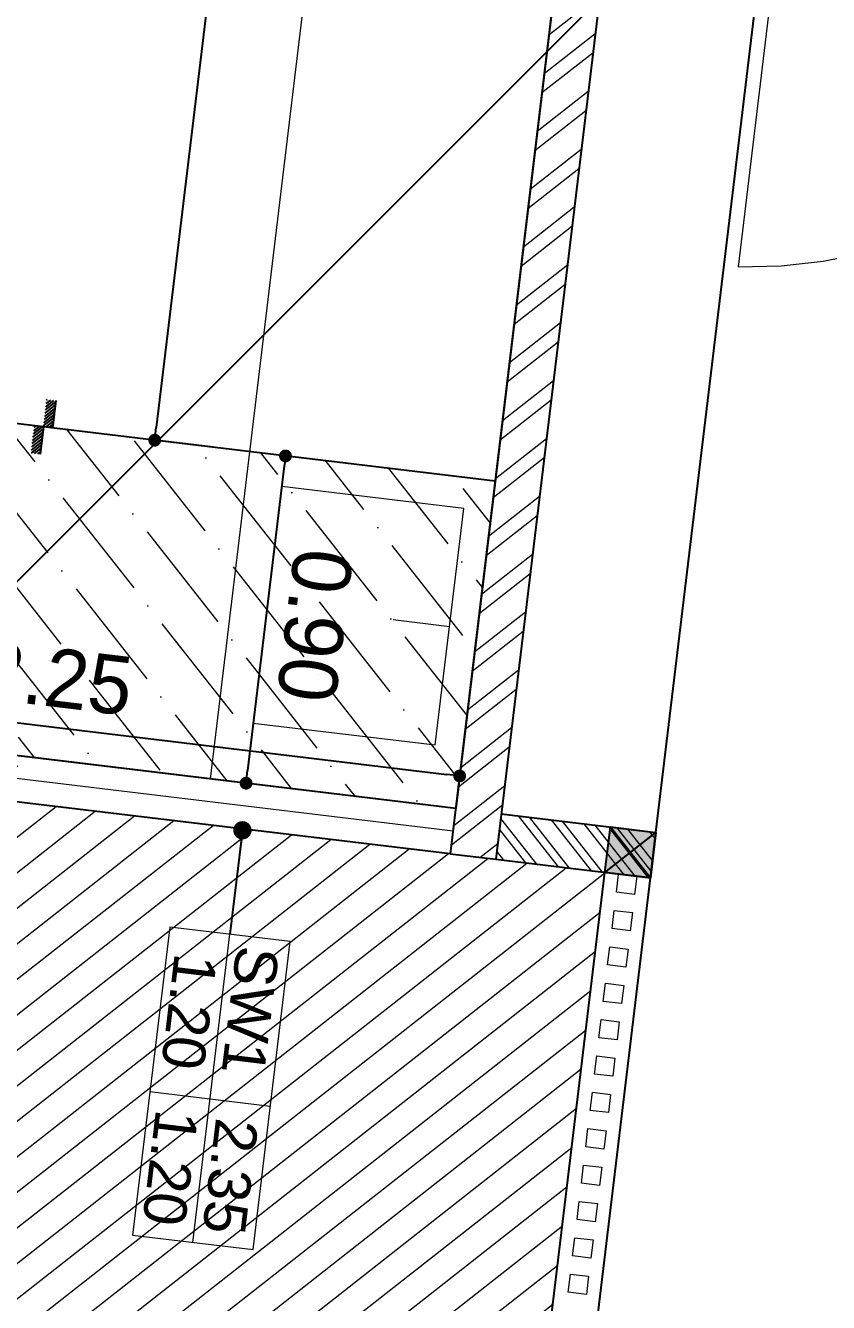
# Model space of a CAD drawing. Header units: metres. Extents: x 494 to 1845, y -666 to 1061.
# Drawn here: x 1551.0141 to 1551.0944, y 284.8779 to 285.0056 of the extents above; entities that cross this region are included whole.
import ezdxf
from ezdxf.enums import TextEntityAlignment as Align

# ---------------------------------------------------------------- set-up
doc = ezdxf.new("R2010")
doc.units = ezdxf.units.M
doc.header["$MEASUREMENT"] = 0
doc.linetypes.add('1', pattern=[0])
doc.linetypes.add('141011 - Typical Flr Plans -1 - 1.5 & 1-2 BHK_ Kolshet Namrata1$0$HIDDEN', pattern=[0.375, 0.25, -0.125])
doc.layers.get('Defpoints').update_dxf_attribs({"color": 12})
for name, color, linetype in [('A-AREA', 1, 'Continuous'), ('COLUMN', 1, 'Continuous'), ('TILE DROP', 180, '1'), ('VDA-WALL BELOW', 8, 'Continuous')]:
    doc.layers.add(name, color=color, linetype=linetype)
for name, color, linetype, lineweight in [('A-Wall Hatch', 8, 'Continuous', 9), ('DIMENSION', 8, 'Continuous', 5), ('VDA-DW TAGS', 4, 'Continuous', 9), ('VDA-FURNITURE', 8, 'Continuous', 13), ('VDA-HATCH', 8, 'Continuous', 9), ('VDA-WALL', 250, 'Continuous', 25), ('VDA-WINDOW', 5, 'Continuous', 9)]:
    doc.layers.add(name, color=color, linetype=linetype, lineweight=lineweight)
doc.styles.add('arial', font='arial.ttf', dxfattribs={"height": 0.3})
doc.styles.add('RS', font='GOTHIC.TTF')
doc.dimstyles.new('SMALL-1', dxfattribs={"dimtxt": 0.16, "dimasz": 0.035, "dimexe": 0, "dimexo": 0.1, "dimgap": 0.05, "dimtad": 1, "dimzin": 0, "dimdsep": 46, "dimtxsty": 'RS', "dimblk": 'DOT', "dimcen": 2.5, "dimclrd": 256, "dimclre": 256, "dimclrt": 5, "dimadec": 0, "dimazin": 0, "dimtfac": 1, "dimtdec": 3, "dimtofl": 0, "dimtmove": 0, "dimatfit": 3, "dimfxl": 0, "dimtolj": 1, "dimtzin": 0, "dimarcsym": 0})
pattern_1 = [(45, (1152.758408798573, 282.9493043231583), (-0.1104854345604985, 0.1104854345604985), [])]
pattern_2 = [(135.0000000000001, (-4.440892098500626e-16, 0.375), (-0.004419417382415919, -0.004419417382415927), [])]

# ---------------------------------------------------------------- blocks, each defined once
blk = doc.blocks.new('6555kkm')
at = {"lineweight": 30}
h = blk.add_hatch(color=5, dxfattribs=at)
h.dxf.hatch_style = 1
h.paths.add_polyline_path([(1152.883408798573, 282.9493043231583), (1152.758408798573, 282.9493043231583), (1152.758408798573, 283.0743043231584), (1152.883408798573, 283.0743043231584)])
h = blk.add_hatch()
h.set_pattern_fill('ANSI31', color=5, scale=1.250000000001137)
h.set_pattern_definition(pattern_1)
h.paths.add_polyline_path([(1152.758408798573, 283.0743043231584), (1152.883408798573, 283.0743043231584), (1152.883408798573, 282.9493043231583), (1152.758408798573, 282.9493043231583)])
h = blk.add_hatch()
h.set_pattern_fill('ANSI31', color=5, scale=1.250000000001137)
h.set_pattern_definition(pattern_1)
h.paths.add_polyline_path([(1152.758408798573, 283.0743043231584), (1152.883408798573, 283.0743043231584), (1152.883408798573, 282.9493043231583), (1152.758408798573, 282.9493043231583)])
at = {"layer": 'COLUMN', "color": 5, "lineweight": 25}
for p, q in [((1152.758408798573, 282.9493043231583), (1152.883408798573, 283.0743043231584)), ((1152.883408798573, 282.9493043231583), (1152.758408798573, 283.0743043231584))]:
    blk.add_line(p, q, dxfattribs=at)
blk.add_lwpolyline([(1152.758408798573, 283.0743043231584), (1152.883408798573, 283.0743043231584), (1152.883408798573, 282.9493043231583), (1152.758408798573, 282.9493043231583)], close=True, dxfattribs=at)
blk = doc.blocks.new('zw$417C')
at = {"layer": 'COLUMN', "color": 8, "lineweight": 30}
blk.add_blockref('6555kkm', (-1097.451029582545, -272.7117100724366, -9.3148006903752e-06), dxfattribs=at)
blk = doc.blocks.new('zw$9BC4')
at = {"layer": 'VDA-FURNITURE'}
blk.add_line((0.3249999999992728, 0), (0.3249999999992728, 0.1543660874788961), dxfattribs=at)
blk.add_lwpolyline([(0, 0), (0.6499999999985455, 0), (0.6499999999985455, 0.5000000000007274), (0, 0.5000000000007274)], close=True, dxfattribs=at)
blk = doc.blocks.new('_Dot')
at = {"color": 0, "linetype": 'ByBlock', "lineweight": -2}
blk.add_line((-0.5, 0), (-1, 0), dxfattribs=at)
at = {"color": 0, "linetype": 'ByBlock', "const_width": 0.5}
blk.add_lwpolyline([(-0.25, 0, 1), (0.25, 0, 1)], format="xyb", close=True, dxfattribs=at)
blk = doc.blocks.new('*D1122')
at = {"layer": 'Defpoints', "color": 0, "transparency": 16777216}
for p in [(-5.244999999672473, 4.574999988457023), (-2.375, 4.574999988457023), (-2.375, 4.314406018153022)]:
    blk.add_point(p, dxfattribs=at)
at = {"layer": 'DIMENSION', "lineweight": -2, "transparency": 16777216}
for p, q in [((-5.244999999672473, 4.474999988457023), (-5.244999999672473, 4.314406018153022)), ((-2.375, 4.474999988457023), (-2.375, 4.314406018153022)), ((-5.209999999672473, 4.314406018153022), (-2.41, 4.314406018153022))]:
    blk.add_line(p, q, dxfattribs=at)
at = {"layer": 'DIMENSION', "lineweight": -2, "transparency": 16777216, "xscale": 0.035, "yscale": 0.035, "zscale": 0.035, "rotation": 180}
blk.add_blockref('_Dot', (-5.244999999672473, 4.314406018153022), dxfattribs=at)
at = {"layer": 'DIMENSION', "lineweight": -2, "transparency": 16777216, "xscale": 0.035, "yscale": 0.035, "zscale": 0.035}
blk.add_blockref('_Dot', (-2.375, 4.314406018153022), dxfattribs=at)
at = {"layer": 'DIMENSION', "color": 5, "transparency": 16777216, "insert": (-3.809999999836236, 4.448430491300541), "char_height": 0.16, "attachment_point": 5, "style": 'RS'}
blk.add_mtext('\\A1;2.87', dxfattribs=at)
blk = doc.blocks.new('*D1123')
at = {"layer": 'Defpoints', "color": 0, "transparency": 16777216}
for p in [(-1.474999999999909, 4.673707728747956), (-2.375, 4.574999988457023), (-1.474999999999909, 4.574999988457023)]:
    blk.add_point(p, dxfattribs=at)
at = {"layer": 'DIMENSION', "lineweight": -2, "transparency": 16777216}
for p, q in [((-2.375, 4.673707728747956), (-2.375, 4.673707728747956)), ((-2.34, 4.673707728747956), (-1.509999999999909, 4.673707728747956)), ((-1.474999999999909, 4.673707728747956), (-1.474999999999909, 4.673707728747956))]:
    blk.add_line(p, q, dxfattribs=at)
at = {"layer": 'DIMENSION', "lineweight": -2, "transparency": 16777216, "xscale": 0.035, "yscale": 0.035, "zscale": 0.035, "rotation": 180}
blk.add_blockref('_Dot', (-2.375, 4.673707728747956), dxfattribs=at)
at = {"layer": 'DIMENSION', "lineweight": -2, "transparency": 16777216, "xscale": 0.035, "yscale": 0.035, "zscale": 0.035}
blk.add_blockref('_Dot', (-1.474999999999909, 4.673707728747956), dxfattribs=at)
at = {"layer": 'DIMENSION', "color": 5, "transparency": 16777216, "insert": (-1.924999998831481, 4.807732201895475), "char_height": 0.16, "attachment_point": 5, "style": 'RS'}
blk.add_mtext('\\A1;0.90', dxfattribs=at)
blk = doc.blocks.new('*D1125')
at = {"layer": 'Defpoints', "color": 0, "transparency": 16777216}
for p in [(-1.564220983723771, 5.250000000000057), (-1.474999999999909, 5.250000000000057), (-1.474999999999909, 3)]:
    blk.add_point(p, dxfattribs=at)
at = {"layer": 'DIMENSION', "lineweight": -2, "transparency": 16777216}
for p, q in [((-1.564220983723771, 5.250000000000057), (-1.564220983723771, 5.250000000000057)), ((-1.564220983723772, 3.035), (-1.564220983723772, 5.215000000000057)), ((-1.564220983723772, 3), (-1.564220983723772, 3))]:
    blk.add_line(p, q, dxfattribs=at)
at = {"layer": 'DIMENSION', "lineweight": -2, "transparency": 16777216, "xscale": 0.035, "yscale": 0.035, "zscale": 0.035}
for p, rotation in [((-1.564220983723771, 5.250000000000057), 90), ((-1.564220983723772, 3), 270)]:
    blk.add_blockref('_Dot', p, dxfattribs=dict(at, rotation=rotation))
at = {"layer": 'DIMENSION', "color": 5, "transparency": 16777216, "insert": (-1.69824545687129, 4.125000000000028), "char_height": 0.16, "attachment_point": 5, "rotation": 90, "style": 'RS'}
blk.add_mtext('\\A1;2.25', dxfattribs=at)
blk = doc.blocks.new('SW1 F')
at = {"layer": 'VDA-DW TAGS'}
for p, q in [((1527.369745910431, 323.1431719988803), (1527.369745910431, 323.4740465886106)), ((1527.764486114183, 323.3086092937455), (1526.917202292456, 323.3086092937455))]:
    blk.add_line(p, q, dxfattribs=at)
blk.add_lwpolyline([(1527.764486114183, 323.4740465886106), (1526.917202292456, 323.4740465886106), (1526.917202292456, 323.1431719988803), (1527.764486114183, 323.1431719988803)], close=True, dxfattribs=at)
at = {"layer": 'VDA-DW TAGS', "char_height": 0.1159809851405905, "attachment_point": 8, "style": 'arial'}
for s, insert, width in [('SW1', (1527.117416534167, 323.3292707131376), 0.2822932409837917), ('2.35', (1527.573862303217, 323.3292707131376), 0.2822932409837917), ('1.20', (1527.140537899848, 323.1638334182725), 0.275840167237977), ('1.20', (1527.569960152135, 323.1638334182725), 0.3661736348513708)]:
    blk.add_mtext(s, dxfattribs=dict(at, insert=insert, width=width))
blk = doc.blocks.new('TT-level diff-flat-14')
at = {"layer": 'TILE DROP'}
h = blk.add_hatch(dxfattribs=at)
h.set_pattern_fill('ANSI31', color=256, scale=0.05, angle=90.00000000000006, style=0)
h.set_pattern_definition(pattern_2)
h.paths.add_polyline_path([(-0.07499999999998863, 0.02500000000000568), (-0.07499999999998863, 0), (0, 0), (0, 0.02500000000000568)])
h = blk.add_hatch(dxfattribs=at)
h.set_pattern_fill('ANSI31', color=256, scale=0.05, angle=90.00000000000006, style=0)
h.set_pattern_definition(pattern_2)
h.paths.add_polyline_path([(0, 0), (0, -0.02500000000000568), (0.07499999999998863, -0.02500000000000568), (0.07499999999998863, 0)])
for points in [[(0, 0), (-0.07499999999998863, 0)], [(0.07499999999998863, -0.02500000000000568), (0, -0.02500000000000568), (0, 0), (-0.07499999999998863, 0)]]:
    blk.add_lwpolyline(points, dxfattribs=at)
blk = doc.blocks.new('SDFDSFD')
at = {"layer": 'A-Wall Hatch', "ltscale": 0.1}
h = blk.add_hatch(dxfattribs=at)
h.set_pattern_fill('ANSI32', color=256, scale=0.3, angle=270)
h.set_pattern_definition([(315, (-5.76940198055172, -2.326928868841492), (0.07954951288348662, 0.07954951288348659), []), (315, (-5.76940198055172, -2.379961877341486), (0.07954951288348662, 0.07954951288348659), [])])
h.paths.add_polyline_path([(-3.575000000000045, 2.575000000000045), (-5.244999999999891, 2.575000000000045), (-5.244999999999891, 5.250000000000057), (-1.349999999999909, 5.250000000000057), (-1.349999999999909, 5.375000000000057), (-6.8449999999998, 5.375000000000057), (-6.8449999999998, 5.250000000000057), (-5.369999999999891, 5.250000000000057), (-5.369999999999891, 4.050000000000068), (-5.7199999999998, 4.050000000000068), (-5.7199999999998, 3.925000000000068), (-5.369999999999891, 3.925000000000068), (-5.369999999999891, 2.575000000000045), (-5.7199999999998, 2.575000000000045), (-5.7199999999998, 2.450000000000045), (-3.575000000000045, 2.450000000000045)])
h.paths.add_polyline_path([(-7.7199999999998, -2.949999999999989), (-7.7199999999998, -0.8999999999999773), (-6.8449999999998, -0.8999999999999773), (-6.8449999999998, 4.050000000000068), (-6.7199999999998, 4.050000000000068), (-6.7199999999998, -0.8999999999999773), (-6.449999999999863, -0.8999999999999773), (-6.449999999999863, -1.024999999999977), (-7.5949999999998, -1.024999999999977), (-7.5949999999998, -2.949999999999989)])
h.paths.add_polyline_path([(-2.375, -0.8999999999999773), (-4.649999999999864, -0.8999999999999773), (-4.649999999999864, -4.5), (-4.524999999999864, -4.5), (-4.524999999999864, -1.024999999999977), (-2.375, -1.024999999999977)])
h.paths.add_polyline_path([(-0.974999999999909, 2.999860553396445), (-0.9809027286516994, 2.999860553396445), (-1.349999999999909, 3), (-1.349999999999909, 4.050000000000068), (-1.474999999999909, 4.050000000000068), (-1.474999999999909, 3), (-2.375, 3), (-2.375, 2.450000000000045), (-2.25, 2.450000000000045), (-2.25, 2.875), (-1.474999999999909, 2.875), (-1.474999999999909, 0), (-1.349999999999909, 0), (-1.349999999999909, 0.8000000000000114), (-0.625, 0.8000000000000114), (-0.625, 0.9250000000000114), (-1.349999999999909, 0.9250000000000114), (-1.349999999999909, 2.875), (-0.974999999999909, 2.875)])
h.paths.add_polyline_path([(2.674999999999955, 3), (1.024999999999864, 3), (1.024999999999864, 4.350000000000023), (1.974999999999909, 4.350000000000023), (1.974999999999909, 4.474860553396468), (0.8999999999998636, 4.475000000000023), (0.8999999999998636, 3), (-0.375, 3), (-0.375, 2.875), (2.674999999999955, 2.875)])
h.paths.add_polyline_path([(-0.625, -1.925000000000011), (-1.349999999999909, -1.925000000000011), (-1.349999999999909, -1.024999999999977), (-0.900000000000091, -1.024999999999977), (-0.900000000000091, -0.8999999999999773), (-1.474999999999909, -0.8999999999999773), (-1.474999999999909, -4.5), (-0.974999999999909, -4.5), (-0.974999999999909, -4.375139446603555), (-0.9809027286516994, -4.375139446603555), (-1.349999999999909, -4.375), (-1.349999999999909, -2.050000003470643), (-0.625, -2.050000000000011)])
h.paths.add_polyline_path([(3.549999999999955, 4.475000000000023), (2.574999999999818, 4.475000000000023), (2.574999999999818, 4.350000000000023), (3.424999999999955, 4.350000000000023), (3.424999999999955, 3), (3.549999999999955, 3)])
h.paths.add_polyline_path([(0.125, -1.925000000000011), (0, -1.925000000000011), (0, -4.375), (-0.375, -4.375), (-0.375, -4.5), (0.125, -4.5)])
h.paths.add_polyline_path([(0.125, 2.875), (0, 2.875), (0, 0), (0.125, 0)])
h.paths.add_polyline_path([(4.875, 3), (3.549999999999955, 3), (3.549999999999955, 2.875), (4.875, 2.875)])
h.paths.add_polyline_path([(3.549999999999955, 3), (3.424999999999955, 3), (3.424999999999955, 2.875), (3.549999999999955, 2.875)])
h.paths.add_polyline_path([(3.549999999999955, 0.112500000000017), (3.424999999999955, 0.1125000000000171), (3.424999999999955, -0.8999999999999773), (0, -0.8999999999999773), (0, -1.024999999999977), (3.424999999999955, -1.024999999999977), (3.424999999999955, -4.5), (3.549999999999955, -4.5), (3.549999999999955, -1.024999999999977), (4.875, -1.024999999999977), (4.875, -0.8999999999999773), (3.549999999999955, -0.8999999999999773)])
h.paths.add_polyline_path([(3.424999999999955, 1.912500000000017), (3.549999999999955, 1.912500000000017), (3.549999999999955, 2.875), (3.424999999999955, 2.875)])
at = {"layer": 'VDA-HATCH'}
h = blk.add_hatch(dxfattribs=at)
h.set_pattern_fill('ANSI36', color=43)
h.set_pattern_definition([(45, (-42510.88798718774, 14915.09808658299), (0.06629126073623882, 0.2430679560328759), [0.3125, -0.0625, 0, -0.0625])])
h.paths.add_polyline_path([(-7.5949999999998, -2.824999999999989), (-4.649999999999864, -2.824999999999989), (-4.649999999999864, -1.024999999999977), (-7.5949999999998, -1.024999999999977)])
h.paths.add_polyline_path([(-2.375, 3), (-1.474999999999909, 3), (-1.474999999999909, 5.250000000000057), (-2.375, 5.250000000000057)])
h.paths.add_polyline_path([(3.555946973636992, -0.8999986044702268), (4.75, -0.8999986044702268), (4.75, 2.875), (3.555946973636992, 2.875)])
at = {"layer": 'A-AREA'}
for points in [[(-1.474999999999909, 5.250000000000057), (-1.474999999999909, 2.875), (1.024999999999864, 2.875), (1.024999999999864, 4.350000000000023), (3.425000000028149, 4.34999589387229), (3.424999999999955, 2.875), (4.75, 2.875), (4.75, -0.8999999999999773), (3.425065773919869, -0.8999986045160426), (3.424999999999955, -4.375), (-4.524999414097238, -4.37504520146598), (-4.524999999999864, -2.824999999999989), (-7.5949999999998, -2.824999999999989), (-7.5949999999998, -1.024999999999977), (-6.7199999999998, -1.024999999999977)], [(-6.719999996423402, -0.8999999999999735), (-6.719999854798061, 4.050000000000068), (-6.8449999999998, 4.050000000000068), (-6.8449999999998, 5.249999980287555), (-5.720000043197842, 5.249999980287555), (-5.244999999999891, 5.250000000000057), (-1.474999999999909, 5.250000000000057)]]:
    blk.add_lwpolyline(points, dxfattribs=at)
at = {"layer": 'VDA-FURNITURE', "extrusion": (5.288793786087774e-06, -0.0001649503115213743, 0.9999999863817116)}
blk.add_line((-5.244999999672473, 4.574999988457023), (-1.474999997820305, 4.57500023235076), dxfattribs=at)
at = {"layer": 'VDA-WALL'}
for p, q in [((-6.8449999999998, 5.375000000000057), (-1.349999999999909, 5.375000000000057)), ((-1.349999999999909, 5.250000000000057), (-1.349999999999909, 5.375000000000057)), ((-5.244999999999891, 5.250000000000057), (-1.349999999999909, 5.250000000000057)), ((-2.375, 5.250000000000057), (-2.375, 2.450000000000045))]:
    blk.add_line(p, q, dxfattribs=at)
at = {"layer": 'VDA-WALL BELOW'}
for p, q in [((-1.474999999999909, 5.250000000000057), (-1.474999999999909, 4.050000000000068)), ((-1.349999999999909, 5.250000000000057), (-1.349999999999909, 4.050000000000068))]:
    blk.add_line(p, q, dxfattribs=at)
at = {"layer": 'VDA-WINDOW'}
blk.add_line((-1.412499999999909, 5.250000000000057), (-1.412499999999909, 4.050000000000068), dxfattribs=at)
at = {"color": 1, "extrusion": (4.368272014304201e-06, 5.8104550666431e-06, 0.9999999999735786), "rotation": 179.9999997265774}
blk.add_blockref('zw$9BC4', (-1.640476051292845, 5.173707727336709, 2.289555065283249e-05), dxfattribs=at)
at = {"rotation": 180}
blk.add_blockref('TT-level diff-flat-14', (-2.375, 4.00864857900882), dxfattribs=at)
at = {"layer": 'VDA-HATCH'}
blk.add_blockref('SW1 F', (-1527.977310624162, -318.6294003291918), dxfattribs=at)
at = {"layer": 'DIMENSION'}
dim = blk.add_linear_dim(base=(-1.564220983723771, 5.250000000000057), p1=(-1.474999999999909, 3), p2=(-1.474999999999909, 5.250000000000057), angle=90, dimstyle='SMALL-1', dxfattribs=at)
dim.commit()
dim.dimension.update_dxf_attribs({"geometry": '*D1125', "text_midpoint": (-1.69824545687129, 4.125000000000028)})
dim = blk.add_linear_dim(base=(-1.474999999999909, 4.673707728747956), p1=(-2.375, 4.574999988457023), p2=(-1.474999999999909, 4.574999988457023), dimstyle='SMALL-1', dxfattribs=at)
dim.commit()
dim.dimension.update_dxf_attribs({"geometry": '*D1123', "text_midpoint": (-1.924999998831481, 4.673707728747956), "dimtype": 160})
dim = blk.add_linear_dim(base=(-2.375, 4.314406018153022), p1=(-5.244999999672473, 4.574999988457023), p2=(-2.375, 4.574999988457023), dimstyle='SMALL-1', dxfattribs=at)
dim.commit()
dim.dimension.update_dxf_attribs({"geometry": '*D1122', "text_midpoint": (-3.809999999836236, 4.448430491300541)})
blk.add_leader([(-1.346118022560859, 4.679208964553709), (-1.060108331706033, 4.679208964553709)], dimstyle='SMALL-1', override={"dimasz": 0.05, "dimclrd": 4, "dimldrblk": 'Dot'}, dxfattribs=at)
blk = doc.blocks.new('zw$2126')
at = {"layer": 'A-Wall Hatch'}
h = blk.add_hatch(dxfattribs=at)
h.set_pattern_fill('ANSI31', color=62, scale=0.6100000000000001, angle=270)
h.set_pattern_definition([(315, (-1375.319545427579, -268.338946378217), (0.05391689206547427, 0.05391689206547425), [])])
h.paths.add_polyline_path([(68.17269928329347, 11.14142199538452), (65.17268533263336, 11.14142199533404), (65.17266488275345, 10.66641059968146), (65.1726537418208, 10.66641059973193), (65.17267419176028, 10.54136871325329), (65.17267419176028, 9.398204747340174), (65.17267419176028, 8.141394948677942), (67.19766921998348, 8.141411349039288), (68.17267386158665, 8.141380047137943), (68.17267883347199, 8.916380108363342)])
h.paths.add_polyline_path([(80.8676919187285, 8.141423730401868), (78.61767929678513, 8.14142334378954), (78.61767929717212, 10.81643191974945), (80.86769191911549, 10.81643230636178)])
at = {"layer": 'VDA-HATCH'}
h = blk.add_hatch(dxfattribs=at)
h.set_pattern_fill('ANSI32', color=256, scale=0.17)
h.set_pattern_definition([(45, (-1375.869545427578, -268.338946378217), (-0.04507805730064241, 0.04507805730064241), []), (45, (-1375.839493389429, -268.338946378217), (-0.04507805730064241, 0.04507805730064241), [])])
h.paths.add_polyline_path([(75.79768394758003, 14.34327337265387), (75.79653084894449, 14.4691394898789), (56.96329349353323, 12.06633766877695), (26.24767419176169, 12.06633766877695), (26.24767419176169, 11.94133766877695), (56.97123524663425, 11.94133766877695)])
h.paths.add_polyline_path([(38.49767419176192, 1.541337668776919), (38.49767419176192, 1.666337668776919), (39.37267419176192, 1.666337668776919), (39.37267419176192, 5.09133766877693), (39.43517419153159, 5.09133766877693), (39.49767419176192, 5.09133766877693), (39.49767419176192, 1.666337668776919), (40.09767419176205, 1.666337668776919), (40.09767419176205, 1.541337668776919)])
h.paths.add_polyline_path([(44.4226741917621, 1.541337668558526), (44.4226741917621, 1.666337668558526), (45.02267419176201, 1.666337668776919), (45.02267419176201, 5.09133766877693), (45.14767419176201, 5.09133766877693), (45.14767419176201, 1.666337668776919), (45.74767419176214, 1.666337668776919), (45.74767419176214, 1.541337668776919)])
h.paths.add_polyline_path([(41.59767419176183, 1.541337668776919), (41.59767419176183, 1.666337668776919), (42.19767419176196, 1.666337668776862), (42.19767419176196, 5.091337668776873), (42.32267419176196, 5.091337668776873), (42.32267419176196, 1.666337668776862), (42.9226741917621, 1.666337668558526), (42.9226741917621, 1.541337668558526)])
h.paths.add_polyline_path([(47.24767419176214, 1.541337668776919), (47.24767419176214, 1.666337668776919), (47.84767419176205, 1.666337668776919), (47.84767419176205, 5.09133766877693), (47.97267419176205, 5.09133766877693), (47.97267419176205, 1.541337668776919)])
h.paths.add_polyline_path([(80.8676920203659, 10.85393191532688), (80.86768786850348, 10.94143191952537), (81.59268786850339, 10.94143191952537), (81.59268786850339, 10.81643191952537), (80.99269202036544, 10.81643190713527), (80.99269485388504, 9.61642595332006), (80.8676920203659, 9.616425658026628)])
h.paths.add_polyline_path([(78.06128576923379, 14.75808382505409), (79.0159361344954, 14.87988102820509), (79.18958904477654, 14.90203619575209), (79.21610965882087, 14.9054197765206), (80.06967332741192, 15.01432003081914), (80.08549297652826, 14.890325116805), (78.07710541835036, 14.63408891103796)])
h.paths.add_polyline_path([(83.392685323769, 15.43827949946592), (83.517685323769, 15.43827949946723), (83.517685323769, 10.51643155573822), (83.392685323769, 10.51643155573822)])
h.paths.add_polyline_path([(81.85520008938488, 15.24212297697932), (81.87101973850122, 15.11812806296535), (83.392685323769, 15.31226679601525), (83.39268522095995, 15.43828001596324)])
h.paths.add_polyline_path([(61.07267419176196, 1.041337668667779), (61.07267419176196, 4.066337668776953), (61.19767419176196, 4.066337668776953), (61.19767419176196, 1.041337668667779)])
h.paths.add_polyline_path([(60.92267419176187, 4.96633766877693), (60.92267419176187, 5.09133766877693), (63.57267365890198, 5.09133766877693), (63.57267365890198, 4.96633766877693)])
h.paths.add_polyline_path([(63.57267419178629, 2.791359240642976), (63.69767419178629, 2.791359240642976), (63.69767419176173, 0.6413376687769414), (63.57267419176173, 0.6413376687769414)])
h.paths.add_polyline_path([(82.34268786850339, 10.81643191952537), (82.34268786850339, 10.94143191952537), (83.392685323769, 10.94143191962087), (83.392685323769, 10.81643191962087)])
h.paths.add_polyline_path([(62.54767419176187, 2.516337668667802), (63.57267419178356, 2.516337668667802), (63.57267419176173, 2.641337668667802), (62.54767419176187, 2.641337668667802)])
h.paths.add_polyline_path([(47.84767419176205, 0.6413376687769414), (47.84767419176205, 0.7663376687769414), (48.60392419176219, 0.7663376687769414), (48.60392419176219, 0.6413376687769414)])
h.paths.add_polyline_path([(50.10392419176219, 0.6413376687769414), (50.10392419176219, 0.7663376687769414), (51.36642419176223, 0.7663376687769414), (51.36642419176223, 0.6413376687769414)])
h.paths.add_polyline_path([(47.84767419176205, 1.541337668776919), (47.84767419176205, 0.7663376687769414), (47.97267419176205, 0.7663376687769414), (47.97267419176205, 1.541337668776919)])
h.paths.add_polyline_path([(60.32267419176219, 2.066337668667757), (61.07267419176196, 2.066337668667757), (61.07267419176196, 2.191337668667757), (60.32267419176219, 2.191337668667757)])
h.paths.add_polyline_path([(75.79768394758003, 14.46928660571723), (75.79768394758003, 14.34327337265381), (76.29157865637671, 14.40628596488307), (76.27575900726083, 14.53028087889385)])
h.paths.add_polyline_path([(62.54767419176187, 1.041337668667779), (62.54767419176051, 1.766337668667802), (62.67267419176051, 1.766337668667802), (62.67267419176187, 1.041337668667779)])
h.paths.add_polyline_path([(60.47267419176228, 3.689167634069008), (61.07267419176196, 3.689167634069008), (61.07267419176196, 3.814167634069008), (60.47267419176228, 3.814167634069008)])
h.paths.add_polyline_path([(60.62267419176192, 1.041337668667779), (60.62267419176192, 1.166337668667779), (61.07267419176196, 1.166337668667779), (61.07267419176173, 1.041337668667779)])
h.paths.add_polyline_path([(59.57267419176196, 1.041337668667779), (59.57267419176219, 1.166337668667779), (60.02267419176201, 1.166337668667779), (60.02267419176201, 1.041337668667779)])
h.paths.add_polyline_path([(73.12267929290101, 10.51642106420189), (73.24767929290101, 10.51642123088789), (73.24767929290101, 10.94143162438894), (73.12267929290101, 10.94143162438894), (73.12267929290101, 10.5164212230988)])
h.paths.add_polyline_path([(75.67268394758003, 10.51642122309875), (75.67268394758003, 10.94143162438888), (75.79768394758003, 10.94143162438888), (75.79768394758003, 10.51642123088783)])
h.paths.add_polyline_path([(78.4926802106122, 10.51642168741932), (78.4926802106122, 10.94143191890851), (78.6176802106122, 10.94143191890851), (78.6176802106122, 10.51642140599137), (78.4926760587498, 10.5164213988192)])
h.paths.add_polyline_path([(62.54767419176187, 1.041337668667779), (62.17267419176187, 1.041337668667779), (62.17267419176187, 1.166337668667779), (62.54767419176187, 1.166337668667779)])
h.paths.add_polyline_path([(61.19767419176196, 1.041337668667779), (61.19767419176196, 1.166337668667779), (61.57267419176196, 1.166337668667779), (61.57267419176196, 1.041337668667779)])
h.paths.add_polyline_path([(83.392685323769, 9.616431624463985), (83.517685323769, 9.616431919628155), (83.517685323769, 9.9164315557382), (83.392685323769, 9.9164315557382)])
h.paths.add_polyline_path([(62.67267419176187, 1.041337668667779), (62.67267419176187, 1.166337668667779), (62.82267419176173, 1.166337668667779), (62.82267419176173, 1.041337668667779)])
h.paths.add_polyline_path([(63.57267419176151, 1.041337668667779), (63.42267419176164, 1.041337668667779), (63.42267419176164, 1.166337668667779), (63.57267419176196, 1.166337668667779)])
h.paths.add_polyline_path([(52.86642419176223, 0.7663376687769414), (52.86642419176223, 0.6413376687769414), (59.57267419176196, 0.6413376687769414), (59.57267419176196, 5.09133766877693), (54.82267419176424, 5.09133766868257), (54.82267419176424, 4.96633766868257), (59.44767419176173, 4.96633766877693), (59.44767419176196, 0.7663376687769414), (53.62267419176237, 0.7663376687769414), (53.62267419176237, 5.09133766877693), (53.49767419176237, 5.09133766877693), (53.49767419176237, 0.7663376687769414)])
h.paths.add_polyline_path([(26.24767419176192, 1.666337668776919), (26.73000382016835, 1.666337668776919), (26.73000382016835, 1.541337668776919), (26.24767419176192, 1.541337668776919)])
h.paths.add_polyline_path([(27.93000382016817, 1.541337668776919), (27.93000382016817, 1.666337668776919), (31.17267419176187, 1.666337668776919), (31.17267419176187, 1.541337668776919)])
h.paths.add_polyline_path([(32.37267419176169, 1.666337668776919), (35.61534456335517, 1.666337668776919), (35.61534456335517, 1.541337668776919), (32.37267419176169, 1.541337668776919)])
h.paths.add_polyline_path([(37.17267419176187, 5.09133766877693), (37.29767419176187, 5.09133766877693), (37.29767419176187, 1.541337668776919), (36.81534456335521, 1.541337668776919), (36.81534456335521, 1.666337668776919), (37.17267419176187, 1.666337668776919)])
at = {"layer": 'VDA-FURNITURE'}
for points in [[(78.6176760587498, 10.90393191952683), (78.6676760587527, 10.90393191952319), (78.6676760587527, 10.85393191952755), (78.6176760587498, 10.85393191952392)], [(78.71767605875561, 10.90393191952683), (78.76767605875852, 10.90393191952319), (78.76767605875852, 10.85393191952755), (78.71767605875561, 10.85393191952392)], [(78.81767605876144, 10.90393191952683), (78.86767605876435, 10.90393191952319), (78.86767605876435, 10.85393191952755), (78.81767605876144, 10.85393191952392)], [(78.91767605876726, 10.90393191952683), (78.96767605877017, 10.90393191952319), (78.96767605877017, 10.85393191952755), (78.91767605876726, 10.85393191952392)], [(79.01767605877308, 10.90393191952683), (79.06767605877599, 10.90393191952319), (79.06767605877599, 10.85393191952755), (79.01767605877308, 10.85393191952392)], [(79.1176760587789, 10.90393191952683), (79.16767605878181, 10.90393191952319), (79.16767605878181, 10.85393191952755), (79.1176760587789, 10.85393191952392)], [(79.21767605878472, 10.90393191952683), (79.26767605878763, 10.90393191952319), (79.26767605878763, 10.85393191952755), (79.21767605878472, 10.85393191952392)], [(79.31767605879054, 10.90393191952683), (79.36767605879345, 10.90393191952319), (79.36767605879345, 10.85393191952755), (79.31767605879054, 10.85393191952392)], [(79.41767605879636, 10.90393191952683), (79.46767605879927, 10.90393191952319), (79.46767605879927, 10.85393191952755), (79.41767605879636, 10.85393191952392)], [(79.51767605880218, 10.90393191952683), (79.56767605880509, 10.90393191952319), (79.56767605880509, 10.85393191952755), (79.51767605880218, 10.85393191952392)], [(79.617676058808, 10.90393191952683), (79.66767605881091, 10.90393191952319), (79.66767605881091, 10.85393191952755), (79.617676058808, 10.85393191952392)], [(79.71767605881382, 10.90393191952683), (79.76767605881673, 10.90393191952319), (79.76767605881673, 10.85393191952755), (79.71767605881382, 10.85393191952392)]]:
    blk.add_lwpolyline(points, close=True, dxfattribs=at)
at = {"layer": 'VDA-WALL'}
for p, q in [((78.4926802106122, 10.51642139880863), (78.4926802106122, 10.94143163029781)), ((78.6176802106122, 10.94143163029781), (78.4926802106122, 10.94143163029781)), ((78.6176802106122, 10.51642140659766), (78.6176802106122, 10.94143163029781))]:
    blk.add_line(p, q, dxfattribs=at)
at = {"layer": 'VDA-WALL BELOW'}
for p, q in [((78.4926760587498, 10.94143162438888), (75.79768394758003, 10.94143162438888)), ((80.86768786850348, 10.94143191952537), (78.6176760587498, 10.94143191952537)), ((80.86768786850348, 10.81643191952537), (78.6176760587498, 10.81643191952537))]:
    blk.add_line(p, q, dxfattribs=at)
at = {"layer": 'VDA-WINDOW'}
for p, q in [((75.73241532452948, 10.97940346701915), (76.93241532452657, 10.97940346701915)), ((76.93241532452657, 10.94143162438894), (75.73241532452948, 10.94143162438894))]:
    blk.add_line(p, q, dxfattribs=at)
at = {"layer": 'VDA-WINDOW', "linetype": '141011 - Typical Flr Plans -1 - 1.5 & 1-2 BHK_ Kolshet Namrata1$0$HIDDEN'}
blk.add_arc((75.65482040298366, 10.86068070998925), 1.283099324522083, 5.309064267217474, 86.53294504609792, dxfattribs=at)
blk.add_blockref('SDFDSFD', (79.96768020883496, 5.14142106419115))
at = {"layer": 'COLUMN', "color": 6, "lineweight": 30}
blk.add_blockref('zw$417C', (23.18530099380655, 0.5788404130989875), dxfattribs=at)
at = {"layer": 'COLUMN', "style": 'arial'}
blk.add_attdef('SA2', text='', height=0.2, dxfattribs=at).set_placement((23.5857722090484, 1.822347833846607), align=Align.CENTER)
blk = doc.blocks.new('zw$2024')
at = {"layer": 'COLUMN', "color": 2, "lineweight": 30, "xscale": 0.040454025344065, "yscale": 0.040454025344065, "zscale": 0.040454025344065, "rotation": 263.1416268303429}
blk.add_blockref('zw$2126', (0.4407994604573449, 7.510580479510105), dxfattribs=at)
blk = doc.blocks.new('DAFASDFDFA')
h = blk.add_hatch()
h.set_pattern_fill('ANSI31', color=8)
h.set_pattern_definition([(45, (-5.136796944825846, 44.36925538582364), (-0.08838834764831845, 0.08838834764831845), [])])
h.paths.add_polyline_path([(-5.136796944825846, 47.76988869920024), (-3.653442929462472, 47.76988869920024), (-3.653442929462472, 44.36925538582364), (-5.136796944825846, 44.36925538582364)])
at = {"color": 3}
blk.add_blockref('zw$2024', (-4.913074283928836, 40.33837650708267), dxfattribs=at)

msp = doc.modelspace()

# ---------------------------------------------------------------- block references
at = {"layer": 'VDA-WALL', "xscale": 0.9052046613064094, "yscale": 0.9052046613064094, "zscale": 0.9052046613064094}
msp.add_blockref('DAFASDFDFA', (1555.070889780448, 244.5134115555693), dxfattribs=at)

doc.saveas('drawing.dxf')
